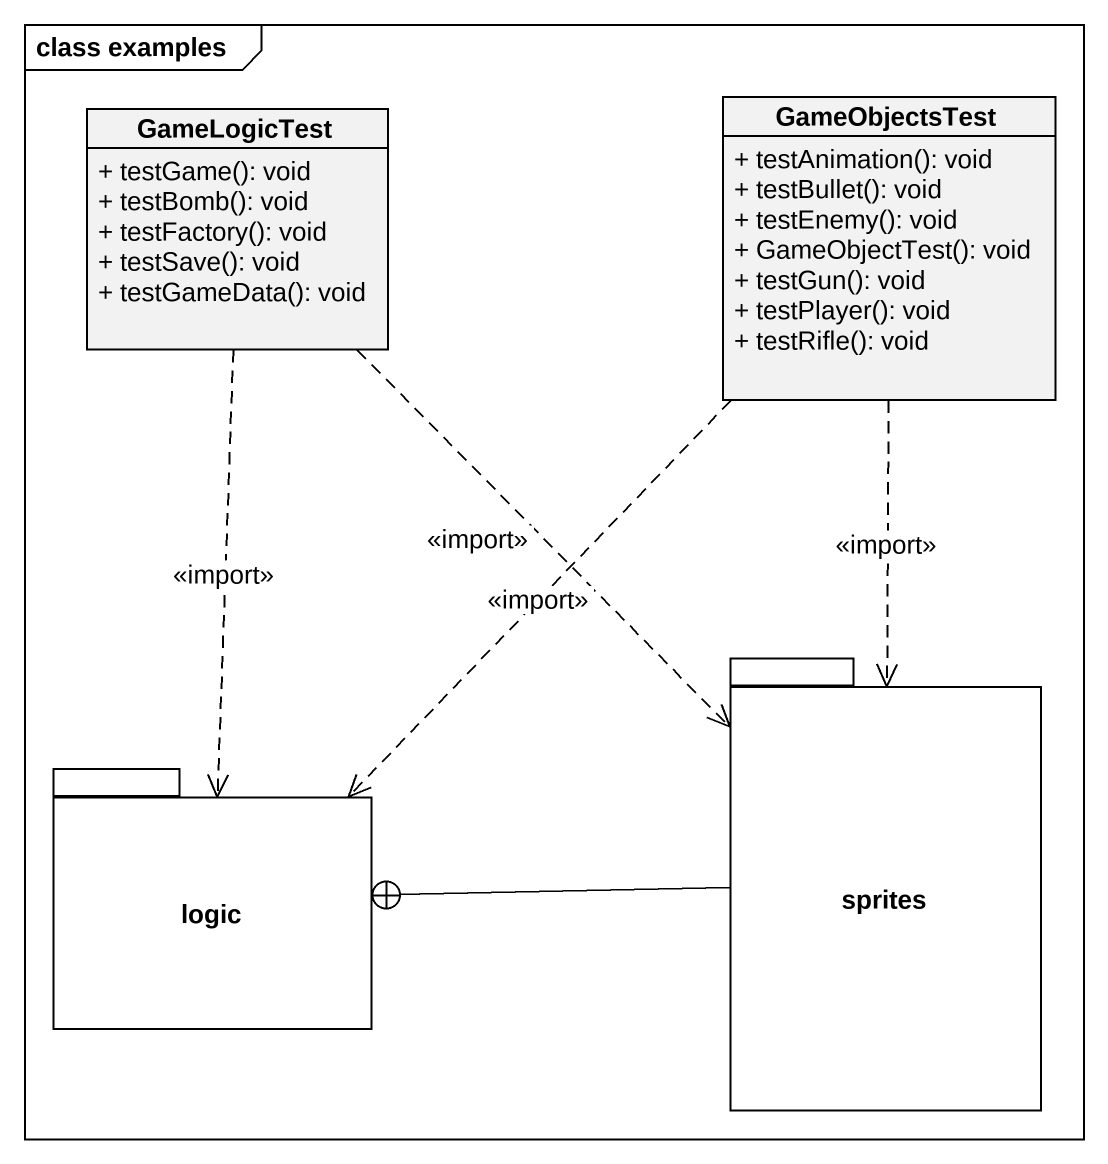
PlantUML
@startuml
mainframe class examples
hide circle
hide empty members
skinparam classAttributeIconSize 0
class GameObjectsTest {
  + testAnimation(): void
  + testBullet(): void
  + testEnemy(): void
  + GameObjectTest(): void
  + testGun(): void
  + testPlayer(): void
  + testRifle(): void
}
class GameLogicTest {
  + testGame(): void
  + testBomb(): void
  + testFactory(): void
  + testSave(): void
  + testGameData(): void
}
package sprites {
}
package logic {
}
GameObjectsTest ..> sprites : <<import>>
GameObjectsTest ..> logic : <<import>>
GameLogicTest ..> sprites : <<import>>
GameLogicTest ..> logic : <<import>>
sprites -left-+ logic
@enduml
